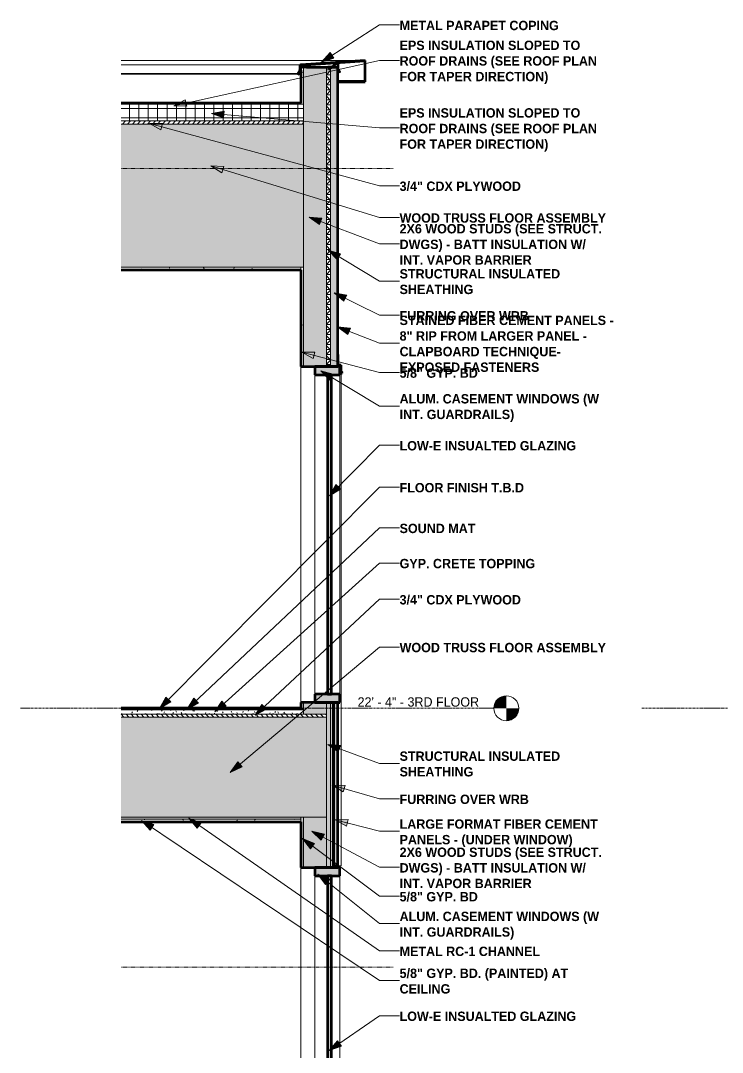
# Model space of a CAD drawing. Header units: inches. Extents: x -3960 to -3070, y -161 to 444.
# Drawn here: x -3554.3 to -3385.5, y 185.3 to 433.3 of the extents above; entities that cross this region are included whole.
import ezdxf

# ---------------------------------------------------------------- set-up
doc = ezdxf.new("R2010")
doc.units = ezdxf.units.IN
doc.header["$MEASUREMENT"] = 0
doc.linetypes.add('Aligning Line 1_8_', pattern=[0.25, 0.125, -0.125])
doc.linetypes.add('Grid Line 1_2_', pattern=[0.875, 0.5, -0.125, 0.125, -0.125])
for name, color, linetype, lineweight in [('A-FLOR-1', 8, 'Continuous', 5), ('A-FLOR-2', 31, 'Continuous', 5), ('A-FLOR-3', 251, 'Continuous', 5), ('A-FLOR-7', 192, 'Continuous', 70), ('A-FLOR-LEVL', 51, 'Continuous', 9), ('A-FLOR-LEVL-1', 51, 'Grid Line 1_2_', 9), ('A-FLOR-MCUT', 51, 'Continuous', 18), ('A-FLOR-PATT-1', 8, 'Continuous', 9), ('A-GLAZ-1', 55, 'Continuous', 18), ('A-GLAZ-2', 27, 'Continuous', 18), ('A-GLAZ-3', 10, 'Continuous', 18), ('A-GLAZ-4', 151, 'Continuous', 70), ('A-GLAZ-5', 9, 'Continuous', 18), ('A-GLAZ-CWMG-1', 135, 'Continuous', 9), ('A-ROOF', 132, 'Continuous', 18), ('A-ROOF-1', 252, 'Continuous', 18), ('A-ROOF-2', 31, 'Continuous', 5), ('A-ROOF-4', 132, 'Continuous', 70), ('A-ROOF-PATT-1', 132, 'Continuous', 9), ('A-WALL', 113, 'Continuous', 18), ('A-WALL-1', 55, 'Continuous', 18), ('A-WALL-2', 254, 'Continuous', 5), ('A-WALL-3', 8, 'Continuous', 5), ('A-WALL-7', 27, 'Continuous', 18), ('A-WALL-8', 113, 'Continuous', 70), ('A-WALL-PATT-2', 111, 'Continuous', 9), ('G-ANNO-SYMB', 111, 'Aligning Line 1_8_', 9), ('G-ANNO-TEXT', 231, 'Continuous', 9)]:
    doc.layers.add(name, color=color, linetype=linetype, lineweight=lineweight)
doc.styles.add('Century Gothic', font='ufonts.com_century-gothic.ttf', dxfattribs={"height": 2.25})
doc.styles.add('Century Gothic_B', font='GOTHICB.TTF', dxfattribs={"height": 2.25})
pattern_1 = [(0, (-3424.5653, 146.633), (7.68, 1.92), [0.317, -5.443, 0.317, -5.443, -30.72]), (0, (-3424.5653, 146.633), (7.68, 1.92), [-11.52, 0.317, -11.203, 0.317, -5.443, -13.44]), (0, (-3424.5653, 146.633), (7.68, 1.92), [-28.8, 0.317, -3.523, 0.317, -9.283]), (120, (-3421.6853, 147.593), (-5.502769, 5.691075), [0.317, -5.443, 0.317, -5.443, -30.72]), (120, (-3421.6853, 147.593), (-5.502769, 5.691075), [-11.52, 0.317, -11.203, 0.317, -5.443, -13.44]), (120, (-3421.6853, 147.593), (-5.502769, 5.691075), [-28.8, 0.317, -3.523, 0.317, -9.283]), (240, (-3420.7253, 151.433), (-2.177231, -7.611075), [0.317, -5.443, 0.317, -5.443, -30.72]), (240, (-3420.7253, 151.433), (-2.177231, -7.611075), [-11.52, 0.317, -11.203, 0.317, -5.443, -13.44]), (240, (-3420.7253, 151.433), (-2.177231, -7.611075), [-28.8, 0.317, -3.523, 0.317, -9.283])]
pattern_2 = [(0, (-3424.5653, 146.633), (0, 1.2), []), (315, (-3424.5653, 146.633), (1.199253, 0), [1.696, -1.696]), (45, (-3424.5653, 146.633), (1.199253, 0), [1.696, -1.696])]
pattern_3 = [(161.57, (-3424.4453, 146.753), (-0.9603837, -0.00039918), [0, -6.83, 0.758, 0]), (18.43, (-3424.6853, 146.753), (-0.9603837, 0.00039918), [0, -6.83, 0.758, 0]), (108.43, (-3424.4453, 146.753), (0.47951018, -2.4005264), [2.276, -5.312]), (71.57, (-3424.6853, 146.753), (0.47951018, 2.4005264), [2.276, -5.312])]

# ---------------------------------------------------------------- blocks, each defined once
blk = doc.blocks.new('Basic Wall _ EXT - FIBER CEMENT - SMALL - ___-2145929-WALL SECTION - NORTH_SOUTH _ PARKING RAMP - LOOKING WEST - Callout 3')
at = {"layer": 'A-WALL-1'}
for p, q in [((-2061.36, 423.66), (-2120.02, 423.66)), ((-2076.8, 422.6), (-2120.02, 422.6)), ((-2076.8, 422.27), (-2076.94, 422.27)), ((-2076.72, 422.24), (-2076.94, 422.24)), ((-2076.94, 422.23), (-2076.32, 422.23)), ((-2076.32, 422.16), (-2076.94, 422.16)), ((-2076.62, 422.08), (-2076.94, 422.08)), ((-2076.73, 422.47), (-2076.9, 422.47)), ((-2075.25, 422.37), (-2076.68, 422.37)), ((-2070.35, 422.04), (-2075.45, 422.04)), ((-2069.37, 422), (-2069.31, 422.04)), ((-2068.09, 423.11), (-2068.24, 423.11)), ((-2077.53, 420.57), (-2120.02, 420.57)), ((-2120.02, 420.42), (-2077.21, 420.42)), ((-2077.23, 420.59), (-2077.41, 420.59)), ((-2077.3, 420.63), (-2077.4, 420.63)), ((-2076.86, 420.64), (-2077.2, 420.64)), ((-2067.46, 420.79), (-2067.92, 420.79))]:
    blk.add_line(p, q, dxfattribs=at)
at = {"layer": 'A-WALL-1', "flags": 128}
for points in [[(-2076.8, 422.6), (-2076.86, 422.59), (-2076.91, 422.56), (-2076.96, 422.52), (-2076.99, 422.47), (-2077.01, 422.41), (-2077.02, 422.35)], [(-2076.62, 422.08), (-2076.69, 422.07), (-2076.75, 422.05), (-2076.8, 422.01), (-2076.84, 421.95), (-2076.87, 421.89), (-2076.87, 421.83)], [(-2067.99, 423.09), (-2068.02, 423.1), (-2068.08, 423.11), (-2068.14, 423.11), (-2068.2, 423.09), (-2068.25, 423.05)], [(-2067.84, 422.86), (-2067.85, 422.92), (-2067.87, 422.98), (-2067.91, 423.03), (-2067.96, 423.07), (-2067.98, 423.09)], [(-2067.92, 421.63), (-2067.91, 421.57), (-2067.9, 421.51), (-2067.87, 421.45)], [(-2077.34, 420.45), (-2077.29, 420.43), (-2077.22, 420.42), (-2077.16, 420.42), (-2077.1, 420.44)], [(-2076.99, 421.26), (-2076.97, 421.32), (-2076.95, 421.38), (-2076.94, 421.44)], [(-2076.84, 421.22), (-2076.82, 421.28), (-2076.8, 421.33)]]:
    blk.add_lwpolyline(points, dxfattribs=at)
blk = doc.blocks.new('Basic Wall _ EXT - FIBER CEMENT - LARGE - ___-2162456-WALL SECTION - NORTH_SOUTH _ PARKING RAMP - LOOKING WEST - Callout 3')
at = {"layer": 'A-WALL-7'}
blk.add_hatch(color=256, dxfattribs=at).paths.add_polyline_path([(-2066.97, 348.51), (-2066.89, 348.54), (-2066.86, 348.57), (-2066.84, 348.61), (-2066.86, 348.68), (-2067.14, 349.02), (-2067.14, 350.46), (-2067.89, 350.53), (-2067.89, 353), (-2067.92, 353), (-2067.91, 350.5), (-2067.17, 350.44), (-2067.17, 349.01), (-2066.89, 348.66), (-2066.87, 348.61), (-2066.91, 348.56), (-2066.92, 348.55), (-2066.97, 348.54), (-2067, 348.56), (-2067.29, 348.9), (-2067.31, 348.88), (-2067, 348.53)], flags=0)
at = {"layer": 'A-WALL-8'}
for p, q in [((-2067.92, 353), (-2067.92, 350.5)), ((-2067.89, 353), (-2067.92, 353)), ((-2067.89, 350.53), (-2067.89, 353)), ((-2067.92, 350.5), (-2067.17, 350.44)), ((-2067.14, 350.46), (-2067.89, 350.53)), ((-2067.17, 350.44), (-2067.17, 349.01)), ((-2067.14, 349.02), (-2067.14, 350.46)), ((-2067.29, 348.9), (-2067.31, 348.88)), ((-2067.31, 348.88), (-2067.03, 348.54)), ((-2067, 348.56), (-2067.29, 348.9)), ((-2067.17, 349.01), (-2066.89, 348.66)), ((-2066.86, 348.68), (-2067.14, 349.02)), ((-2066.89, 348.57), (-2066.92, 348.55)), ((-2066.9, 348.53), (-2066.87, 348.55))]:
    blk.add_line(p, q, dxfattribs=at)
for centre, radius, start, end in [((-2066.96, 348.6), 0.0937, 220, 310), ((-2066.96, 348.6), 0.0625, 220, 310), ((-2066.93, 348.62), 0.0625, 310, 40), ((-2066.93, 348.62), 0.0937, 310, 40)]:
    blk.add_arc(centre, radius, start, end, dxfattribs=at)
blk = doc.blocks.new('Basic Wall _ EXT - FIBER CEMENT - SMALL - ___-2145930-WALL SECTION - NORTH_SOUTH _ PARKING RAMP - LOOKING WEST - Callout 3')
at = {"layer": 'A-WALL-7'}
h = blk.add_hatch(color=256, dxfattribs=at)
h.paths.add_polyline_path([(-2067.89, 418.54), (-2061.36, 418.54), (-2061.36, 423.66), (-2076.8, 422.6), (-2076.96, 422.52), (-2077.02, 422.35), (-2077.03, 421.37), (-2077.09, 421.26), (-2077.53, 420.57), (-2077.3, 420.44), (-2077.22, 420.42), (-2077.07, 420.46), (-2076.83, 420.57), (-2076.86, 420.64), (-2077.18, 420.5), (-2077.23, 420.5), (-2077.3, 420.52), (-2077.42, 420.6), (-2076.97, 421.3), (-2076.96, 421.35), (-2076.94, 421.44), (-2076.94, 422.37), (-2076.89, 422.47), (-2076.79, 422.52), (-2061.44, 423.58), (-2061.44, 418.62), (-2067.92, 418.61), (-2067.92, 418.54)], flags=0)
h.paths.add_polyline_path([(-2077.23, 420.59), (-2076.83, 421.26), (-2076.81, 421.3), (-2076.8, 421.39), (-2076.79, 422), (-2075.45, 422), (-2075.45, 422.08), (-2076.65, 422.07), (-2076.81, 421.99), (-2076.87, 421.8), (-2076.88, 421.33), (-2076.93, 421.24), (-2077.29, 420.63), (-2077.24, 420.6)], flags=0)
h.paths.add_polyline_path([(-2067.46, 420.79), (-2067.39, 420.84), (-2067.83, 421.56), (-2067.84, 421.63), (-2067.84, 422.86), (-2067.88, 423), (-2068, 423.09), (-2068.14, 423.1), (-2068.28, 423.03), (-2069.41, 422.07), (-2069.46, 422.05), (-2069.52, 422.04), (-2070.35, 422.04), (-2070.35, 422), (-2069.36, 422.01), (-2069.31, 422.04), (-2068.2, 422.99), (-2068.02, 423.02), (-2067.92, 422.86), (-2067.91, 421.57), (-2067.89, 421.51), (-2067.87, 421.45)], flags=0)
h.paths.add_polyline_path([(-2075.17, 422.16), (-2075.17, 422.44), (-2076.73, 422.47), (-2076.8, 422.27), (-2076.72, 422.24), (-2076.67, 422.39), (-2075.25, 422.37), (-2075.25, 422.23), (-2076.32, 422.23), (-2076.32, 422.16), (-2075.25, 422.16)], flags=0)
at = {"layer": 'A-WALL-1'}
for p, q in [((-2076.79, 421.39), (-2076.79, 421.83)), ((-2076.62, 422), (-2076.17, 422)), ((-2076.17, 422), (-2075.45, 422)), ((-2067.92, 422), (-2067.92, 421.63)), ((-2067.92, 418.62), (-2067.92, 418.54))]:
    blk.add_line(p, q, dxfattribs=at)
at = {"layer": 'A-WALL-8'}
for p, q in [((-2077.02, 422.35), (-2077.02, 421.44)), ((-2076.94, 421.44), (-2076.94, 422.35)), ((-2076.87, 421.83), (-2076.87, 421.39)), ((-2061.36, 423.66), (-2076.8, 422.6)), ((-2076.73, 422.47), (-2076.8, 422.27)), ((-2076.8, 422.27), (-2076.72, 422.24)), ((-2076.79, 422.52), (-2061.44, 423.58)), ((-2075.17, 422.44), (-2076.73, 422.47)), ((-2076.72, 422.24), (-2076.67, 422.39)), ((-2076.67, 422.39), (-2075.25, 422.37)), ((-2075.45, 422.08), (-2076.62, 422.08)), ((-2075.25, 422.23), (-2076.32, 422.23)), ((-2076.32, 422.23), (-2076.32, 422.16)), ((-2076.32, 422.16), (-2075.17, 422.16)), ((-2075.45, 422), (-2075.45, 422.08)), ((-2075.25, 422.37), (-2075.25, 422.23)), ((-2075.17, 422.16), (-2075.17, 422.44)), ((-2069.52, 422.04), (-2070.35, 422.04)), ((-2070.35, 422.04), (-2070.35, 421.96)), ((-2070.35, 421.96), (-2069.52, 421.96)), ((-2068.25, 423.05), (-2069.36, 422.1)), ((-2069.31, 422.04), (-2068.2, 422.99)), ((-2067.92, 422.86), (-2067.92, 422)), ((-2067.84, 421.63), (-2067.84, 422.86)), ((-2061.44, 423.58), (-2061.44, 418.62)), ((-2061.36, 418.54), (-2061.36, 423.66)), ((-2077.06, 421.3), (-2077.53, 420.57)), ((-2077.53, 420.57), (-2077.34, 420.45)), ((-2077.42, 420.6), (-2076.99, 421.26)), ((-2077.3, 420.52), (-2077.42, 420.6)), ((-2076.91, 421.26), (-2077.3, 420.63)), ((-2077.3, 420.63), (-2077.23, 420.59)), ((-2077.23, 420.59), (-2076.84, 421.22)), ((-2076.86, 420.64), (-2077.14, 420.51)), ((-2077.1, 420.44), (-2076.83, 420.57)), ((-2076.83, 420.57), (-2076.86, 420.64)), ((-2067.87, 421.45), (-2067.46, 420.79)), ((-2067.39, 420.84), (-2067.8, 421.5)), ((-2067.46, 420.79), (-2067.39, 420.84)), ((-2061.44, 418.62), (-2067.92, 418.62)), ((-2067.92, 418.54), (-2061.36, 418.54))]:
    blk.add_line(p, q, dxfattribs=at)
for centre, radius, start, end in [((-2076.77, 422.35), 0.25, 96.9295, 180), ((-2076.77, 422.35), 0.171, 97.5543, 180), ((-2076.62, 421.83), 0.25, 90, 180), ((-2076.62, 421.83), 0.171, 90, 180), ((-2069.52, 422.29), 0.25, 270, 310.7229), ((-2069.52, 422.29), 0.329, 270, 310.7229), ((-2068.09, 422.86), 0.25, 0, 130.7229), ((-2068.09, 422.86), 0.171, 0, 130.7229), ((-2067.59, 421.63), 0.329, 180, 211.7619), ((-2067.59, 421.63), 0.25, 180, 211.7619), ((-2077.21, 420.67), 0.25, 237.9895, 295.8255), ((-2077.21, 420.67), 0.171, 237.9895, 295.8255), ((-2077.27, 421.44), 0.25, 327.174, 0), ((-2077.27, 421.44), 0.329, 327.174, 0), ((-2077.12, 421.39), 0.25, 328.5676, 0), ((-2077.12, 421.39), 0.329, 328.5676, 0)]:
    blk.add_arc(centre, radius, start, end, dxfattribs=at)
blk = doc.blocks.new('Rectangular Mullion - Profile_Polycarbonate_right-1739823-WALL SECTION - NORTH_SOUTH _ PARKING RAMP - LOOKING WEST - Callout 3')
at = {"layer": 'A-GLAZ-CWMG-1'}
for p, q in [((-2067.42, 350.12), (-2067.17, 350.12)), ((-2067.14, 350.12), (-2067.11, 350.12)), ((-2067.11, 350.12), (-2067.11, 348.98)), ((-2067.11, 348.93), (-2067.11, 348.69)), ((-2067.11, 348.64), (-2067.11, 230.12)), ((-2067.11, 230.12), (-2067.92, 230.12))]:
    blk.add_line(p, q, dxfattribs=at)
blk = doc.blocks.new('_THE_ WINDOW _ DOOR - Window - 2nd Floor-2113391-WALL SECTION - NORTH_SOUTH _ PARKING RAMP - LOOKING WEST - Callout 3')
at = {"layer": 'A-GLAZ-2'}
h = blk.add_hatch(color=256, dxfattribs=at)
h.paths.add_polyline_path([(-2068.92, 149), (-2067.42, 149), (-2067.42, 151), (-2073.42, 151), (-2073.42, 149), (-2069.67, 149)], flags=0)
h.paths.add_polyline_path([(-2069.67, 227.75), (-2067.42, 227.75), (-2067.42, 229.75), (-2073.42, 229.75), (-2073.42, 227.75), (-2070.42, 227.75)], flags=0)
at = {"layer": 'A-GLAZ-3'}
blk.add_hatch(color=256, dxfattribs=at).paths.add_polyline_path([(-2069.42, 151), (-2069.42, 227.75), (-2070.42, 227.75), (-2070.42, 151)], flags=0)
at = {"layer": 'A-GLAZ-5'}
blk.add_hatch(color=256, dxfattribs=at).paths.add_polyline_path([(-2067.92, 109.75), (-2067.92, 149), (-2068.92, 149), (-2068.92, 109.75)], flags=0)
at = {"layer": 'A-GLAZ-1'}
for p, q in [((-2073.42, 151), (-2073.42, 227.75)), ((-2067.42, 227.75), (-2067.42, 151))]:
    blk.add_line(p, q, dxfattribs=at)
at = {"layer": 'A-GLAZ-4'}
for p, q in [((-2073.42, 229.75), (-2073.42, 227.75)), ((-2067.42, 229.75), (-2073.42, 229.75)), ((-2067.42, 227.75), (-2067.42, 229.75)), ((-2073.42, 227.75), (-2067.42, 227.75)), ((-2069.42, 227.75), (-2070.42, 227.75)), ((-2070.42, 227.75), (-2070.42, 151)), ((-2069.42, 151), (-2069.42, 227.75)), ((-2073.42, 151), (-2073.42, 149)), ((-2067.42, 151), (-2073.42, 151)), ((-2073.42, 149), (-2067.42, 149)), ((-2070.42, 151), (-2069.42, 151)), ((-2068.92, 149), (-2068.92, 109.75)), ((-2067.92, 149), (-2068.92, 149)), ((-2067.92, 109.75), (-2067.92, 149)), ((-2067.42, 149), (-2067.42, 151)), ((-2068.92, 109.75), (-2067.92, 109.75))]:
    blk.add_line(p, q, dxfattribs=at)
blk = doc.blocks.new('_THE_ WINDOW _ DOOR - Window - 3rd Floor-2113392-WALL SECTION - NORTH_SOUTH _ PARKING RAMP - LOOKING WEST - Callout 3')
at = {"layer": 'A-GLAZ-2'}
h = blk.add_hatch(color=256, dxfattribs=at)
h.paths.add_polyline_path([(-2067.42, 269.37), (-2067.42, 271.37), (-2073.42, 271.37), (-2073.42, 269.37), (-2067.92, 269.37)], flags=0)
h.paths.add_polyline_path([(-2070.42, 348.12), (-2067.42, 348.12), (-2067.42, 350.12), (-2073.42, 350.12), (-2073.42, 348.12), (-2070.93, 348.12)], flags=0)
at = {"layer": 'A-GLAZ-3'}
blk.add_hatch(color=256, dxfattribs=at).paths.add_polyline_path([(-2069.42, 271.37), (-2069.42, 348.12), (-2070.42, 348.12), (-2070.42, 271.37)], flags=0)
at = {"layer": 'A-GLAZ-5'}
blk.add_hatch(color=256, dxfattribs=at).paths.add_polyline_path([(-2067.92, 230.12), (-2067.92, 269.37), (-2068.92, 269.37), (-2068.92, 230.12)], flags=0)
at = {"layer": 'A-GLAZ-1'}
for p, q in [((-2073.42, 271.37), (-2073.42, 348.12)), ((-2067.42, 348.12), (-2067.42, 271.37))]:
    blk.add_line(p, q, dxfattribs=at)
at = {"layer": 'A-GLAZ-4'}
for p, q in [((-2073.42, 350.12), (-2073.42, 348.12)), ((-2067.42, 350.12), (-2073.42, 350.12)), ((-2067.42, 348.12), (-2067.42, 350.12)), ((-2073.42, 348.12), (-2067.42, 348.12)), ((-2069.42, 348.12), (-2070.42, 348.12)), ((-2070.42, 348.12), (-2070.42, 271.37)), ((-2069.42, 271.37), (-2069.42, 348.12)), ((-2073.42, 271.37), (-2073.42, 269.37)), ((-2067.42, 271.37), (-2073.42, 271.37)), ((-2070.42, 271.37), (-2069.42, 271.37)), ((-2067.42, 269.37), (-2067.42, 271.37)), ((-2073.42, 269.37), (-2067.42, 269.37)), ((-2068.92, 269.37), (-2068.92, 230.12)), ((-2067.92, 269.37), (-2068.92, 269.37)), ((-2067.92, 230.12), (-2067.92, 269.37)), ((-2068.92, 230.12), (-2067.92, 230.12))]:
    blk.add_line(p, q, dxfattribs=at)
blk = doc.blocks.new('Level - Level Head - Circle-50818-WALL SECTION - NORTH_SOUTH _ PARKING RAMP - LOOKING WEST - Callout 3')
at = {"layer": 'A-FLOR-LEVL'}
h = blk.add_hatch(color=256, dxfattribs=at)
edge = h.paths.add_edge_path(flags=0)
edge.add_line((-2027.38, 0), (-2030.38, 0))
edge.add_arc((-2027.38, 0), 3, 90, 180, ccw=False)
edge.add_line((-2027.38, 3), (-2027.38, 0))
h = blk.add_hatch(color=256, dxfattribs=at)
edge = h.paths.add_edge_path(flags=0)
edge.add_line((-2027.38, -3), (-2027.38, 0))
edge.add_line((-2027.38, 0), (-2024.38, 0))
edge.add_arc((-2027.38, 0), 3, 270, 360, ccw=False)
blk.add_circle((-2027.38, 0), 3, dxfattribs=at)

msp = doc.modelspace()

# ---------------------------------------------------------------- hatches: boundary and pattern name
at = {"layer": 'A-FLOR-1'}
msp.add_hatch(color=256, dxfattribs=at).paths.add_polyline_path([(-3486.24, 267.62), (-3486.24, 267.87), (-3530.09, 267.87), (-3530.09, 267.62), (-3486.87, 267.62)], flags=0)
at = {"layer": 'A-FLOR-2'}
msp.add_hatch(color=256, dxfattribs=at).paths.add_polyline_path([(-3480.74, 241.87), (-3480.74, 265.87), (-3530.09, 265.87), (-3530.09, 241.87), (-3486.24, 241.87)], flags=0)
at = {"layer": 'A-FLOR-3'}
msp.add_hatch(color=256, dxfattribs=at).paths.add_polyline_path([(-3486.87, 241.37), (-3486.87, 241.87), (-3530.09, 241.87), (-3530.09, 241.37), (-3497.36, 241.37)], flags=0)
at = {"layer": 'A-FLOR-PATT-1'}
h = msp.add_hatch(dxfattribs=at)
h.set_pattern_fill('FP_24', color=256, style=0, pattern_type=2)
h.set_pattern_definition([(0, (-3424.5653, 146.633), (3.84, 0.96), [0.317, -2.563, 0.317, -2.563, -15.36]), (0, (-3424.5653, 146.633), (3.84, 0.96), [-5.76, 0.317, -5.443, 0.317, -2.563, -6.72]), (0, (-3424.5653, 146.633), (3.84, 0.96), [-14.4, 0.317, -1.603, 0.317, -4.483]), (120, (-3423.1253, 147.113), (-2.7513844, 2.8455376), [0.317, -2.563, 0.317, -2.563, -15.36]), (120, (-3423.1253, 147.113), (-2.7513844, 2.8455376), [-5.76, 0.317, -5.443, 0.317, -2.563, -6.72]), (120, (-3423.1253, 147.113), (-2.7513844, 2.8455376), [-14.4, 0.317, -1.603, 0.317, -4.483]), (240, (-3422.6453, 149.033), (-1.0886156, -3.8055376), [0.317, -2.563, 0.317, -2.563, -15.36]), (240, (-3422.6453, 149.033), (-1.0886156, -3.8055376), [-5.76, 0.317, -5.443, 0.317, -2.563, -6.72]), (240, (-3422.6453, 149.033), (-1.0886156, -3.8055376), [-14.4, 0.317, -1.603, 0.317, -4.483])])
h.paths.add_polyline_path([(-3486.24, 266.62), (-3486.24, 267.62), (-3530.09, 267.62), (-3530.09, 266.62), (-3497.36, 266.62)], flags=0)
h = msp.add_hatch(dxfattribs=at)
h.set_pattern_fill('FP_25', color=256, style=0, pattern_type=2)
h.set_pattern_definition(pattern_2)
h.paths.add_polyline_path([(-3497.36, 265.87), (-3480.74, 265.87), (-3480.74, 266.62), (-3530.09, 266.62), (-3530.09, 265.87)], flags=0)
h = msp.add_hatch(dxfattribs=at)
h.set_pattern_fill('FP_23', color=256, style=0, pattern_type=2)
h.set_pattern_definition(pattern_1)
h.paths.add_polyline_path([(-3497.36, 240.75), (-3486.87, 240.75), (-3486.87, 241.37), (-3530.09, 241.37), (-3530.09, 240.75)], flags=0)
at = {"layer": 'A-ROOF-1'}
msp.add_hatch(color=256, dxfattribs=at).paths.add_polyline_path([(-3489.18, 413.16), (-3486.87, 413.16), (-3486.87, 413.41), (-3530.09, 413.41), (-3530.09, 413.16), (-3497.36, 413.16)], flags=0)
at = {"layer": 'A-ROOF-2'}
msp.add_hatch(color=256, dxfattribs=at).paths.add_polyline_path([(-3486.24, 374), (-3486.24, 408.41), (-3530.09, 408.41), (-3530.09, 374), (-3486.47, 374)], flags=0)
at = {"layer": 'A-ROOF-PATT-1'}
h = msp.add_hatch(dxfattribs=at)
h.set_pattern_fill('FP_28', color=256, style=0, pattern_type=2)
h.set_pattern_definition([(0, (-3424.5653, 146.633), (0, 2.25), []), (90, (-3424.5653, 146.633), (-2.25, 1e-16), [])])
h.paths.add_polyline_path([(-3497.36, 409.16), (-3486.24, 409.16), (-3486.24, 413.16), (-3530.09, 413.16), (-3530.09, 409.16)], flags=0)
h = msp.add_hatch(dxfattribs=at)
h.set_pattern_fill('FP_25', color=256, style=0, pattern_type=2)
h.set_pattern_definition(pattern_2)
h.paths.add_polyline_path([(-3497.36, 408.41), (-3486.24, 408.41), (-3486.24, 409.16), (-3530.09, 409.16), (-3530.09, 408.41)], flags=0)
h = msp.add_hatch(dxfattribs=at)
h.set_pattern_fill('FP_23', color=256, style=0, pattern_type=2)
h.set_pattern_definition(pattern_1)
h.paths.add_polyline_path([(-3486.87, 373.37), (-3486.87, 374), (-3530.09, 374), (-3530.09, 373.37)], flags=0)
at = {"layer": 'A-WALL-2'}
h = msp.add_hatch(color=256, dxfattribs=at)
h.paths.add_polyline_path([(-3477.99, 229.75), (-3477.99, 230.12), (-3478.24, 230.12), (-3478.24, 229.75)], flags=0)
h.paths.add_polyline_path([(-3478.24, 350.12), (-3477.99, 350.12), (-3477.99, 350.5), (-3478.24, 350.5)], flags=0)
at = {"layer": 'A-WALL-3'}
for points in [[(-3478.24, 350.5), (-3478.24, 422), (-3479.74, 422), (-3479.74, 350.5)], [(-3477.99, 350.5), (-3477.99, 422), (-3478.24, 422), (-3478.24, 350.5)]]:
    msp.add_hatch(color=256, dxfattribs=at).paths.add_polyline_path(points, flags=0)
h = msp.add_hatch(color=256, dxfattribs=at)
h.paths.add_polyline_path([(-3478.99, 109.87), (-3478.99, 149), (-3479.74, 149), (-3479.74, 109.87)], flags=0)
h.paths.add_polyline_path([(-3479, 229.75), (-3478.24, 229.75), (-3478.24, 230.12), (-3478.99, 230.12), (-3478.99, 269.37), (-3479.74, 269.37), (-3479.74, 229.75), (-3479, 229.75)], flags=0)
h.paths.add_polyline_path([(-3479.74, 350.12), (-3478.24, 350.12), (-3478.24, 350.5), (-3479.74, 350.5)], flags=0)
at = {"layer": 'A-WALL-PATT-2'}
h = msp.add_hatch(dxfattribs=at)
h.set_pattern_fill('FP_23', color=256, style=0, pattern_type=2)
h.set_pattern_definition(pattern_1)
h.paths.add_polyline_path([(-3486.24, 350.5), (-3486.24, 374), (-3486.87, 374), (-3486.87, 350.5)], flags=0)
h.paths.add_polyline_path([(-3486.43, 413.16), (-3486.24, 413.16), (-3486.24, 422), (-3486.87, 422), (-3486.87, 413.16), (-3486.51, 413.16)], flags=0)
h = msp.add_hatch(dxfattribs=at)
h.set_pattern_fill('FP_26', color=256, style=0, pattern_type=2)
h.set_pattern_definition(pattern_3)
h.paths.add_polyline_path([(-3481, 350.5), (-3480.74, 350.5), (-3480.74, 422), (-3486.24, 422), (-3486.24, 350.5)], flags=0)
h = msp.add_hatch(dxfattribs=at)
h.set_pattern_fill('FP_25', color=256, style=0, pattern_type=2)
h.set_pattern_definition(pattern_2)
h.paths.add_polyline_path([(-3479.74, 350.5), (-3479.74, 422), (-3480.74, 422), (-3480.74, 350.5)], flags=0)
h = msp.add_hatch(dxfattribs=at)
h.set_pattern_fill('FP_23', color=256, style=0, pattern_type=2)
h.set_pattern_definition(pattern_1)
h.paths.add_polyline_path([(-3486.87, 136), (-3486.24, 136), (-3486.24, 149), (-3486.87, 149), (-3486.87, 136.18)], flags=0)
h.paths.add_polyline_path([(-3486.87, 229.75), (-3486.24, 229.75), (-3486.24, 241.87), (-3486.87, 241.87), (-3486.87, 230.83)], flags=0)
h.paths.add_polyline_path([(-3486.87, 268), (-3486.24, 268), (-3486.24, 269.37), (-3486.87, 269.37), (-3486.87, 268.18)], flags=0)
h.paths.add_polyline_path([(-3486.87, 350.12), (-3486.24, 350.12), (-3486.24, 350.5), (-3486.87, 350.5)], flags=0)
h = msp.add_hatch(dxfattribs=at)
h.set_pattern_fill('FP_26', color=256, style=0, pattern_type=2)
h.set_pattern_definition(pattern_3)
h.paths.add_polyline_path([(-3486.24, 134.62), (-3480.74, 134.62), (-3480.74, 149), (-3486.24, 149), (-3486.24, 135.62)], flags=0)
h.paths.add_polyline_path([(-3486.24, 229.75), (-3480.74, 229.75), (-3480.74, 241.87), (-3486.24, 241.87), (-3486.24, 230.83)], flags=0)
h.paths.add_polyline_path([(-3480.74, 266.62), (-3480.74, 269.37), (-3486.24, 269.37), (-3486.24, 266.62), (-3480.79, 266.62)], flags=0)
h.paths.add_polyline_path([(-3480.74, 350.12), (-3480.74, 350.5), (-3486.24, 350.5), (-3486.24, 350.12), (-3481, 350.12)], flags=0)
h = msp.add_hatch(dxfattribs=at)
h.set_pattern_fill('FP_25', color=256, style=0, pattern_type=2)
h.set_pattern_definition(pattern_2)
h.paths.add_polyline_path([(-3479.74, 109.87), (-3479.74, 149), (-3480.74, 149), (-3480.74, 109.87)], flags=0)
h.paths.add_polyline_path([(-3479.74, 229.75), (-3479.74, 269.37), (-3480.74, 269.37), (-3480.74, 229.75)], flags=0)
h.paths.add_polyline_path([(-3479.74, 350.12), (-3479.74, 350.5), (-3480.74, 350.5), (-3480.74, 350.12), (-3480.66, 350.12)], flags=0)
at = {"layer": 'G-ANNO-TEXT'}
for points in [[(-3481.9, 423.29), (-3478.94, 424.23), (-3479.81, 425.58)], [(-3517.43, 412.81), (-3514.32, 412.67), (-3514.67, 414.24)], [(-3508.38, 410.96), (-3505.46, 409.9), (-3505.32, 411.5)], [(-3523.27, 408.55), (-3520.58, 406.99), (-3520.16, 408.55)], [(-3508.5, 398.33), (-3505.86, 396.68), (-3505.39, 398.22)], [(-3484.9, 386.06), (-3482.38, 384.25), (-3481.81, 385.75)], [(-3480.3, 378.09), (-3478.14, 375.86), (-3477.31, 377.24)], [(-3478.86, 367.88), (-3476.53, 365.82), (-3475.81, 367.26)], [(-3478.05, 359.65), (-3475.55, 357.82), (-3474.97, 359.32)], [(-3486.62, 353.57), (-3483.92, 352.03), (-3483.52, 353.59)], [(-3482.05, 349.13), (-3479.89, 346.89), (-3479.06, 348.27)], [(-3479.99, 319.06), (-3477.3, 320.62), (-3478.44, 321.75)], [(-3520.86, 267.95), (-3518.17, 269.51), (-3519.31, 270.64)], [(-3514.24, 267.77), (-3511.5, 269.24), (-3512.6, 270.41)], [(-3507.57, 267.11), (-3504.81, 268.52), (-3505.89, 269.71)], [(-3497.87, 266.31), (-3495.13, 267.76), (-3496.23, 268.94)], [(-3480.42, 259.32), (-3477.88, 257.53), (-3477.33, 259.04)], [(-3503.84, 252.6), (-3501.02, 253.91), (-3502.06, 255.14)], [(-3479.34, 249.52), (-3476.68, 247.92), (-3476.23, 249.47)], [(-3525.16, 241.05), (-3523.12, 238.71), (-3522.22, 240.04)], [(-3513.78, 241.56), (-3511.78, 239.19), (-3510.86, 240.51)], [(-3478.62, 241.22), (-3475.92, 239.69), (-3475.51, 241.24)], [(-3484.25, 238.43), (-3481.97, 236.32), (-3481.22, 237.74)], [(-3486.51, 236.69), (-3484.58, 234.25), (-3483.62, 235.54)], [(-3482.75, 228.16), (-3480.91, 225.66), (-3479.9, 226.91)], [(-3480.04, 185.74), (-3477.11, 186.78), (-3478.02, 188.11)]]:
    msp.add_hatch(color=256, dxfattribs=at).paths.add_polyline_path(points, flags=0)

# ---------------------------------------------------------------- linework, layer by layer
at = {"layer": 'A-FLOR-7'}
for p, q in [((-3486.87, 268), (-3530.09, 268)), ((-3530.09, 240.75), (-3486.87, 240.75))]:
    msp.add_line(p, q, dxfattribs=at)
at = {"layer": 'A-FLOR-LEVL-1'}
for p, q in [((-3554.27, 268), (-3440.45, 268)), ((-3404.86, 268), (-3266.52, 268))]:
    msp.add_line(p, q, dxfattribs=at)
at = {"layer": 'A-FLOR-MCUT'}
for p, q in [((-3486.24, 267.87), (-3530.09, 267.87)), ((-3486.24, 268), (-3486.87, 268)), ((-3486.24, 267.62), (-3530.09, 267.62)), ((-3486.24, 266.62), (-3530.09, 266.62)), ((-3480.74, 265.87), (-3530.09, 265.87)), ((-3486.87, 241.87), (-3530.09, 241.87)), ((-3486.87, 241.37), (-3530.09, 241.37)), ((-3486.87, 240.75), (-3486.87, 241.87))]:
    msp.add_line(p, q, dxfattribs=at)
at = {"layer": 'A-ROOF'}
for p, q in [((-3486.24, 413.16), (-3530.09, 413.16)), ((-3486.24, 409.16), (-3530.09, 409.16)), ((-3486.24, 408.41), (-3530.09, 408.41)), ((-3530.09, 374), (-3486.24, 374))]:
    msp.add_line(p, q, dxfattribs=at)
at = {"layer": 'A-ROOF-4'}
for p, q in [((-3486.87, 413.41), (-3530.09, 413.41)), ((-3530.09, 373.37), (-3486.87, 373.37))]:
    msp.add_line(p, q, dxfattribs=at)
at = {"layer": 'A-WALL'}
for p, q in [((-3486.24, 422), (-3486.24, 350.12)), ((-3480.74, 350.12), (-3480.74, 422)), ((-3479.74, 350.12), (-3479.74, 422)), ((-3478.24, 350.12), (-3478.24, 422)), ((-3486.87, 413.41), (-3486.87, 413.16)), ((-3486.87, 374), (-3486.87, 373.37)), ((-3477.99, 350.5), (-3478.24, 350.5)), ((-3486.24, 266.62), (-3486.24, 269.37)), ((-3480.74, 269.37), (-3480.74, 229.75)), ((-3479.74, 229.75), (-3479.74, 269.37)), ((-3486.24, 266.62), (-3480.74, 266.62)), ((-3480.74, 241.87), (-3486.87, 241.87)), ((-3486.24, 229.75), (-3486.24, 241.87)), ((-3478.24, 229.75), (-3478.24, 230.12))]:
    msp.add_line(p, q, dxfattribs=at)
at = {"layer": 'A-WALL-1'}
for p, q in [((-3486.87, 421.83), (-3486.87, 421.39)), ((-3485.52, 422), (-3486.69, 422)), ((-3477.99, 421.63), (-3477.99, 422)), ((-3477.99, 418.54), (-3477.99, 418.62)), ((-3486.87, 269.37), (-3486.87, 350.12)), ((-3486.87, 149), (-3486.87, 229.75))]:
    msp.add_line(p, q, dxfattribs=at)
at = {"layer": 'A-WALL-8'}
for p, q in [((-3486.87, 422), (-3486.87, 421.83)), ((-3486.69, 422), (-3486.87, 422)), ((-3477.99, 422), (-3485.52, 422)), ((-3477.99, 418.62), (-3477.99, 421.63)), ((-3486.87, 421.39), (-3486.87, 413.41)), ((-3477.99, 350.12), (-3477.99, 418.54)), ((-3486.87, 373.37), (-3486.87, 350.12)), ((-3486.87, 350.12), (-3477.99, 350.12)), ((-3486.87, 269.37), (-3486.87, 268)), ((-3478.99, 269.37), (-3486.87, 269.37)), ((-3478.99, 230.12), (-3478.99, 269.37)), ((-3486.87, 240.75), (-3486.87, 229.75)), ((-3486.87, 229.75), (-3477.99, 229.75)), ((-3477.99, 230.12), (-3478.99, 230.12)), ((-3477.99, 229.75), (-3477.99, 230.12))]:
    msp.add_line(p, q, dxfattribs=at)
at = {"layer": 'G-ANNO-SYMB'}
for p, q in [((-3464.64, 397.76), (-3530.09, 397.76)), ((-3464.64, 205.76), (-3530.09, 205.76))]:
    msp.add_line(p, q, dxfattribs=at)
at = {"layer": 'G-ANNO-TEXT'}
for p, q in [((-3481.9, 423.29), (-3467.92, 432.22)), ((-3467.92, 432.22), (-3463.12, 432.22)), ((-3479.81, 425.58), (-3481.9, 423.29)), ((-3481.9, 423.29), (-3478.94, 424.23)), ((-3478.94, 424.23), (-3479.81, 425.58)), ((-3517.43, 412.81), (-3467.92, 423.7)), ((-3467.92, 423.7), (-3463.12, 423.7)), ((-3514.67, 414.24), (-3517.43, 412.81)), ((-3514.32, 412.67), (-3514.67, 414.24)), ((-3517.43, 412.81), (-3514.32, 412.67)), ((-3505.32, 411.5), (-3508.38, 410.96)), ((-3508.38, 410.96), (-3505.46, 409.9)), ((-3508.38, 410.96), (-3467.92, 407.46)), ((-3505.46, 409.9), (-3505.32, 411.5)), ((-3523.27, 408.55), (-3520.58, 406.99)), ((-3520.16, 408.55), (-3523.27, 408.55)), ((-3523.27, 408.55), (-3467.92, 393.59)), ((-3520.58, 406.99), (-3520.16, 408.55)), ((-3467.92, 407.46), (-3463.12, 407.46)), ((-3508.5, 398.33), (-3505.86, 396.68)), ((-3505.39, 398.22), (-3508.5, 398.33)), ((-3508.5, 398.33), (-3467.92, 385.96)), ((-3505.86, 396.68), (-3505.39, 398.22)), ((-3467.92, 393.59), (-3463.12, 393.59)), ((-3484.9, 386.06), (-3482.38, 384.25)), ((-3481.81, 385.75), (-3484.9, 386.06)), ((-3484.9, 386.06), (-3467.92, 379.61)), ((-3482.38, 384.25), (-3481.81, 385.75)), ((-3467.92, 385.96), (-3463.12, 385.96)), ((-3467.92, 379.61), (-3463.12, 379.61)), ((-3480.3, 378.09), (-3478.14, 375.86)), ((-3477.31, 377.24), (-3480.3, 378.09)), ((-3480.3, 378.09), (-3467.92, 370.67)), ((-3478.14, 375.86), (-3477.31, 377.24)), ((-3467.92, 370.67), (-3463.12, 370.67)), ((-3478.86, 367.88), (-3476.53, 365.82)), ((-3475.81, 367.26), (-3478.86, 367.88)), ((-3478.86, 367.88), (-3467.92, 362.45)), ((-3476.53, 365.82), (-3475.81, 367.26)), ((-3467.92, 362.45), (-3463.12, 362.45)), ((-3478.05, 359.65), (-3475.55, 357.82)), ((-3474.97, 359.32), (-3478.05, 359.65)), ((-3478.05, 359.65), (-3467.92, 355.72)), ((-3475.55, 357.82), (-3474.97, 359.32)), ((-3467.92, 355.72), (-3463.12, 355.72)), ((-3483.52, 353.59), (-3486.62, 353.57)), ((-3486.62, 353.57), (-3483.92, 352.03)), ((-3486.62, 353.57), (-3467.92, 348.68)), ((-3483.92, 352.03), (-3483.52, 353.59)), ((-3482.05, 349.13), (-3479.89, 346.89)), ((-3479.06, 348.27), (-3482.05, 349.13)), ((-3482.05, 349.13), (-3467.92, 340.62)), ((-3479.89, 346.89), (-3479.06, 348.27)), ((-3467.92, 348.68), (-3463.12, 348.68)), ((-3467.92, 340.62), (-3463.12, 340.62)), ((-3479.99, 319.06), (-3467.92, 331.22)), ((-3467.92, 331.22), (-3463.12, 331.22)), ((-3520.86, 267.95), (-3467.92, 321.14)), ((-3478.44, 321.75), (-3479.99, 319.06)), ((-3479.99, 319.06), (-3477.3, 320.62)), ((-3477.3, 320.62), (-3478.44, 321.75)), ((-3467.92, 321.14), (-3463.12, 321.14)), ((-3514.24, 267.77), (-3467.92, 311.35)), ((-3467.92, 311.35), (-3463.12, 311.35)), ((-3507.57, 267.11), (-3467.92, 302.9)), ((-3467.92, 302.9), (-3463.12, 302.9)), ((-3497.87, 266.31), (-3467.92, 294.2)), ((-3467.92, 294.2), (-3463.12, 294.2)), ((-3503.84, 252.6), (-3467.92, 282.72)), ((-3467.92, 282.72), (-3463.12, 282.72)), ((-3519.31, 270.64), (-3520.86, 267.95)), ((-3518.17, 269.51), (-3519.31, 270.64)), ((-3512.6, 270.41), (-3514.24, 267.77)), ((-3511.5, 269.24), (-3512.6, 270.41)), ((-3520.86, 267.95), (-3518.17, 269.51)), ((-3514.24, 267.77), (-3511.5, 269.24)), ((-3505.89, 269.71), (-3507.57, 267.11)), ((-3507.57, 267.11), (-3504.81, 268.52)), ((-3504.81, 268.52), (-3505.89, 269.71)), ((-3496.23, 268.94), (-3497.87, 266.31)), ((-3495.13, 267.76), (-3496.23, 268.94)), ((-3497.87, 266.31), (-3495.13, 267.76)), ((-3480.42, 259.32), (-3477.88, 257.53)), ((-3477.33, 259.04), (-3480.42, 259.32)), ((-3480.42, 259.32), (-3467.92, 254.75)), ((-3477.88, 257.53), (-3477.33, 259.04)), ((-3502.06, 255.14), (-3503.84, 252.6)), ((-3503.84, 252.6), (-3501.02, 253.91)), ((-3501.02, 253.91), (-3502.06, 255.14)), ((-3467.92, 254.75), (-3463.12, 254.75)), ((-3479.34, 249.52), (-3476.68, 247.92)), ((-3476.23, 249.47), (-3479.34, 249.52)), ((-3479.34, 249.52), (-3467.92, 246.25)), ((-3476.68, 247.92), (-3476.23, 249.47)), ((-3467.92, 246.25), (-3463.12, 246.25)), ((-3525.16, 241.05), (-3523.12, 238.71)), ((-3522.22, 240.04), (-3525.16, 241.05)), ((-3525.16, 241.05), (-3467.92, 202.57)), ((-3513.78, 241.56), (-3511.78, 239.19)), ((-3510.86, 240.51), (-3513.78, 241.56)), ((-3513.78, 241.56), (-3467.92, 209.71)), ((-3475.51, 241.24), (-3478.62, 241.22)), ((-3478.62, 241.22), (-3475.92, 239.69)), ((-3478.62, 241.22), (-3467.92, 238.43)), ((-3475.92, 239.69), (-3475.51, 241.24)), ((-3523.12, 238.71), (-3522.22, 240.04)), ((-3511.78, 239.19), (-3510.86, 240.51)), ((-3484.25, 238.43), (-3481.97, 236.32)), ((-3481.22, 237.74), (-3484.25, 238.43)), ((-3484.25, 238.43), (-3467.92, 229.78)), ((-3467.92, 238.43), (-3463.12, 238.43)), ((-3486.51, 236.69), (-3484.58, 234.25)), ((-3483.62, 235.54), (-3486.51, 236.69)), ((-3486.51, 236.69), (-3467.92, 222.84)), ((-3481.97, 236.32), (-3481.22, 237.74)), ((-3484.58, 234.25), (-3483.62, 235.54)), ((-3482.75, 228.16), (-3480.91, 225.66)), ((-3479.9, 226.91), (-3482.75, 228.16)), ((-3482.75, 228.16), (-3467.92, 216.24)), ((-3467.92, 229.78), (-3463.12, 229.78)), ((-3480.91, 225.66), (-3479.9, 226.91)), ((-3467.92, 222.84), (-3463.12, 222.84)), ((-3467.92, 216.24), (-3463.12, 216.24)), ((-3467.92, 209.71), (-3463.12, 209.71)), ((-3467.92, 202.57), (-3463.12, 202.57)), ((-3480.04, 185.74), (-3467.92, 194.11)), ((-3467.92, 194.11), (-3463.12, 194.11)), ((-3478.02, 188.11), (-3480.04, 185.74)), ((-3480.04, 185.74), (-3477.11, 186.78)), ((-3477.11, 186.78), (-3478.02, 188.11))]:
    msp.add_line(p, q, dxfattribs=at)

# ---------------------------------------------------------------- block references
at = {"layer": 'A-FLOR-LEVL'}
msp.add_blockref('Level - Level Head - Circle-50818-WALL SECTION - NORTH_SOUTH _ PARKING RAMP - LOOKING WEST - Callout 3', (-1410.07, 268), dxfattribs=at)
at = {"layer": 'A-GLAZ-1'}
for name in ['_THE_ WINDOW _ DOOR - Window - 3rd Floor-2113392-WALL SECTION - NORTH_SOUTH _ PARKING RAMP - LOOKING WEST - Callout 3', '_THE_ WINDOW _ DOOR - Window - 2nd Floor-2113391-WALL SECTION - NORTH_SOUTH _ PARKING RAMP - LOOKING WEST - Callout 3']:
    msp.add_blockref(name, (-1410.07, 0), dxfattribs=at)
at = {"layer": 'A-GLAZ-CWMG-1'}
msp.add_blockref('Rectangular Mullion - Profile_Polycarbonate_right-1739823-WALL SECTION - NORTH_SOUTH _ PARKING RAMP - LOOKING WEST - Callout 3', (-1410.07, 0), dxfattribs=at)
at = {"layer": 'A-WALL-1'}
for name in ['Basic Wall _ EXT - FIBER CEMENT - SMALL - ___-2145929-WALL SECTION - NORTH_SOUTH _ PARKING RAMP - LOOKING WEST - Callout 3', 'Basic Wall _ EXT - FIBER CEMENT - SMALL - ___-2145930-WALL SECTION - NORTH_SOUTH _ PARKING RAMP - LOOKING WEST - Callout 3', 'Basic Wall _ EXT - FIBER CEMENT - LARGE - ___-2162456-WALL SECTION - NORTH_SOUTH _ PARKING RAMP - LOOKING WEST - Callout 3']:
    msp.add_blockref(name, (-1410.07, 0), dxfattribs=at)

# ---------------------------------------------------------------- texts
at = {"layer": 'A-FLOR-LEVL', "insert": (-3473.23, 270.64), "char_height": 2.25, "width": 36.2842, "attachment_point": 1, "style": 'Century Gothic'}
msp.add_mtext('22\' - 4" - 3RD FLOOR', dxfattribs=at)
at = {"layer": 'G-ANNO-TEXT', "char_height": 2.25, "attachment_point": 1, "style": 'Century Gothic_B'}
for s, insert, width in [('METAL PARAPET COPING', (-3463.12, 433.22), 45.5257), ('EPS INSULATION SLOPED TO', (-3463.12, 428.45), 50.0707), ('ROOF DRAINS (SEE ROOF PLAN', (-3463.12, 424.7), 56.5095), ('FOR TAPER DIRECTION)', (-3463.12, 420.95), 41.814), ('EPS INSULATION SLOPED TO', (-3463.12, 412.21), 50.0707), ('ROOF DRAINS (SEE ROOF PLAN', (-3463.12, 408.46), 56.5095), ('FOR TAPER DIRECTION)', (-3463.12, 404.71), 41.814), ('3/4" CDX PLYWOOD', (-3463.12, 394.59), 37.0417), ('WOOD TRUSS FLOOR ASSEMBLY', (-3463.12, 386.96), 57.4942), ('2X6 WOOD STUDS (SEE STRUCT.', (-3463.12, 384.37), 56.5852), ('DWGS) - BATT INSULATION W/', (-3463.12, 380.62), 54.1612), ('INT. VAPOR BARRIER', (-3463.12, 376.87), 37.1175), ('STRUCTURAL INSULATED', (-3463.12, 373.54), 42.7987), ('SHEATHING', (-3463.12, 369.79), 21.0585), ('STAINED FIBER CEMENT PANELS -', (-3463.12, 362.35), 59.3122), ('FURRING OVER WRB', (-3463.12, 363.45), 36.5115), ('8" RIP FROM LARGER PANEL -', (-3463.12, 358.6), 52.8735), ('CLAPBOARD TECHNIQUE-', (-3463.12, 354.85), 46.8892), ('5/8" GYP. BD', (-3463.12, 349.68), 23.5582), ('EXPOSED FASTENERS', (-3463.12, 351.1), 37.6477), ('ALUM. CASEMENT WINDOWS (W', (-3463.12, 343.5), 58.6305), ('INT. GUARDRAILS)', (-3463.12, 339.75), 32.6482), ('LOW-E INSUALTED GLAZING', (-3463.12, 332.22), 50.5252), ('FLOOR FINISH T.B.D', (-3463.12, 322.14), 34.6177), ('SOUND MAT', (-3463.12, 312.35), 22.422), ('GYP. CRETE TOPPING', (-3463.12, 303.9), 38.481), ('3/4" CDX PLYWOOD', (-3463.12, 295.2), 37.0417), ('WOOD TRUSS FLOOR ASSEMBLY', (-3463.12, 283.72), 57.4942), ('STRUCTURAL INSULATED', (-3463.12, 257.62), 42.7987), ('SHEATHING', (-3463.12, 253.87), 21.0585), ('FURRING OVER WRB', (-3463.12, 247.25), 36.5115), ('LARGE FORMAT FIBER CEMENT', (-3463.12, 241.31), 55.146), ('PANELS - (UNDER WINDOW)', (-3463.12, 237.56), 50.6767), ('2X6 WOOD STUDS (SEE STRUCT.', (-3463.12, 234.53), 56.5852), ('DWGS) - BATT INSULATION W/', (-3463.12, 230.78), 54.1612), ('INT. VAPOR BARRIER', (-3463.12, 227.03), 37.1175), ('5/8" GYP. BD', (-3463.12, 223.84), 23.5582), ('ALUM. CASEMENT WINDOWS (W', (-3463.12, 219.11), 58.6305), ('INT. GUARDRAILS)', (-3463.12, 215.36), 32.6482), ('METAL RC-1 CHANNEL', (-3463.12, 210.71), 40.905), ('5/8" GYP. BD. (PAINTED) AT', (-3463.12, 205.44), 49.4647), ('CEILING', (-3463.12, 201.69), 14.9985), ('LOW-E INSUALTED GLAZING', (-3463.12, 195.11), 50.5252)]:
    msp.add_mtext(s, dxfattribs=dict(at, insert=insert, width=width))

doc.saveas('drawing.dxf')
